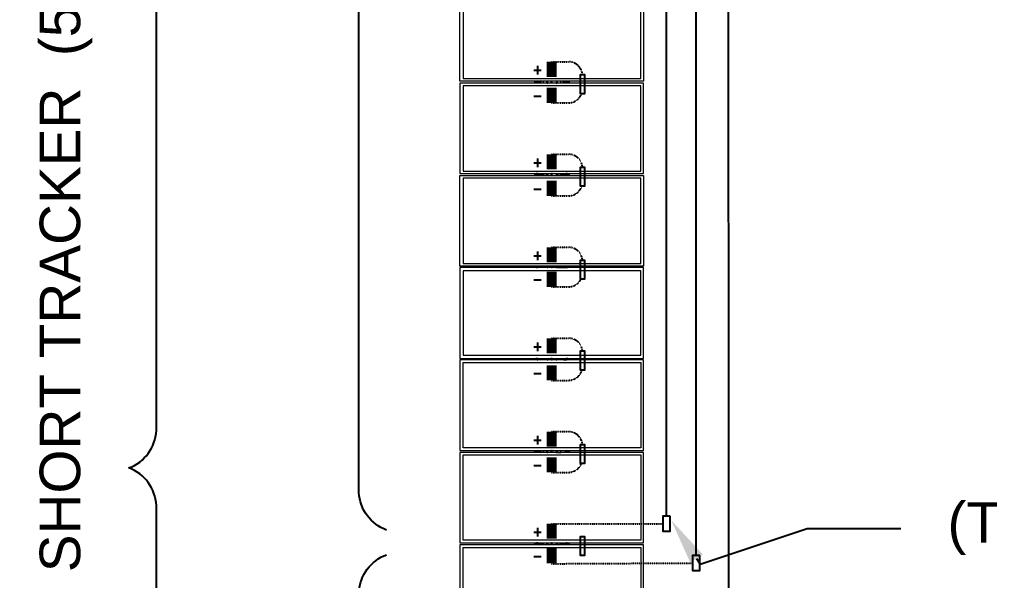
# Model space of a CAD drawing. Header units: feet. Extents: x -13743 to 68376, y -48 to 67763.
# Drawn here: x 2210.7 to 2689.2, y 65166.9 to 65443.7 of the extents above; entities that cross this region are included whole.
import ezdxf
from ezdxf import colors
from ezdxf.entities.mleader import LeaderData, LeaderLine
from ezdxf.lldxf.tags import DXFTag
from ezdxf.math import Vec2, Vec3

# ---------------------------------------------------------------- set-up
doc = ezdxf.new("R2010")
doc.units = ezdxf.units.FT
doc.header["$MEASUREMENT"] = 0
doc.linetypes.add('HIDDEN', pattern=[0.375, 0.25, -0.125])
for name, color, linetype in [('E-DC HARNESS-NEG', 170, 'DC HARNESS CABLE'), ('E-DC HARNESS-POS', 10, 'DC HARNESS CABLE'), ('E-HARN-COMP', 8, 'Continuous'), ('E-TRNK-CABL-NEG', 6, 'HIDDEN'), ('E-TRUNK-CABLE-POS', 6, 'HIDDEN'), ('G-ANNO-TEXT', 1, 'Continuous'), ('Polarity-Text', 7, 'Continuous')]:
    doc.layers.add(name, color=color, linetype=linetype)
doc.styles.add('NEI-A', font='arial.ttf')
doc.styles.get("Standard").update_dxf_attribs({"font": 'arial.ttf'})
tags = doc.linetypes.add('DC HARNESS CABLE', pattern='A,0.5,-0.2,["DH",Standard,S=0.1,R=0,X=-0.1,Y=-0.05],-0.2', length=0.9).pattern_tags.tags
tags[6] = DXFTag(74, 10)

# ---------------------------------------------------------------- blocks, each defined once
blk = doc.blocks.new('A$Cc93f9aa1')
at = {"lineweight": 5}
for points in [[(6.4847, 0.4666), (6.2547, 0.4666), (6.2547, 0), (6.4847, 0)], [(6.2614, 0.4583), (6.4781, 0.4583), (6.4781, 0.0067), (6.2614, 0.0067)], [(6.7197, 0.4666), (6.4897, 0.4666), (6.4897, 0), (6.7197, 0)], [(6.4964, 0.4583), (6.7131, 0.4583), (6.7131, 0.0067), (6.4964, 0.0067)], [(6.7247, 0), (6.9547, 0), (6.9547, 0.4666), (6.7247, 0.4666)], [(6.7314, 0.4583), (6.9481, 0.4583), (6.9481, 0.0067), (6.7314, 0.0067)], [(6.9581, 0), (7.1897, 0), (7.1897, 0.4666), (6.9581, 0.4666)], [(7.1814, 0.0067), (7.1814, 0.4583), (6.9664, 0.4583), (6.9664, 0.0067)], [(7.423, 0.4666), (7.423, 0), (7.193, 0), (7.193, 0.4666)], [(7.4164, 0.4583), (7.1997, 0.4583), (7.1997, 0.0067), (7.4164, 0.0067)], [(7.658, 0.4666), (7.428, 0.4666), (7.428, 0), (7.658, 0)], [(7.6514, 0.0067), (7.6514, 0.4583), (7.4347, 0.4583), (7.4347, 0.0067)], [(7.893, 0), (7.663, 0), (7.663, 0.4666), (7.893, 0.4666)], [(7.8863, 0.0067), (7.8863, 0.4583), (7.6697, 0.4583), (7.6697, 0.0067)], [(6.4881, 0.235), (6.4864, 0.2333), (6.4864, 0.2317), (6.4897, 0.2317), (6.4897, 0.2333), (6.4881, 0.2333)], [(6.7231, 0.235), (6.7214, 0.235), (6.7214, 0.2317), (6.7247, 0.2317), (6.7247, 0.2333), (6.7231, 0.2333)], [(6.9564, 0.235), (6.9564, 0.2333), (6.9547, 0.2333), (6.9547, 0.2317), (6.9564, 0.2317), (6.9581, 0.2317), (6.9581, 0.2333), (6.9581, 0.235)], [(7.1914, 0.235), (7.1914, 0.2333), (7.1897, 0.2333), (7.1897, 0.2317), (7.1914, 0.2317), (7.193, 0.2317), (7.193, 0.2333)], [(7.4264, 0.235), (7.4247, 0.235), (7.4247, 0.2317), (7.428, 0.2317), (7.428, 0.2333), (7.4264, 0.2333)], [(7.6614, 0.235), (7.6597, 0.235), (7.6597, 0.2317), (7.663, 0.2317), (7.663, 0.2333), (7.6614, 0.2333)]]:
    blk.add_lwpolyline(points, close=True, dxfattribs=at)
for points in [[(6.4897, 0.2767), (6.4847, 0.2767)], [(6.4847, 0.255), (6.4864, 0.255), (6.4864, 0.2633), (6.4881, 0.2733)], [(6.4881, 0.27), (6.4881, 0.2733), (6.4864, 0.2733), (6.4864, 0.27), (6.4864, 0.2683)], [(6.4881, 0.2733), (6.4881, 0.275), (6.4881, 0.2733)], [(6.7247, 0.2767), (6.7197, 0.2767)], [(6.7197, 0.2683), (6.7214, 0.27), (6.7214, 0.2733), (6.7231, 0.2733), (6.7231, 0.275), (6.7247, 0.275)], [(6.7214, 0.255), (6.7197, 0.255), (6.7197, 0.2567), (6.7214, 0.2633), (6.7231, 0.2733)], [(6.7231, 0.27), (6.7231, 0.2733), (6.7231, 0.275)], [(6.9581, 0.2767), (6.9547, 0.2767)], [(6.9564, 0.255), (6.9547, 0.255), (6.9547, 0.2567), (6.9564, 0.2633), (6.9564, 0.2733), (6.9564, 0.275), (6.9564, 0.2733), (6.9564, 0.2717), (6.9547, 0.27), (6.9547, 0.2683)], [(6.9564, 0.275), (6.9581, 0.275)], [(6.9581, 0.27), (6.9581, 0.2733)], [(7.193, 0.2767), (7.1897, 0.2767)], [(7.1914, 0.27), (7.1914, 0.2733), (7.1914, 0.275), (7.1914, 0.2733), (7.1897, 0.2717), (7.1897, 0.2683)], [(7.1914, 0.255), (7.1897, 0.255), (7.1897, 0.2633), (7.1914, 0.2733)], [(7.428, 0.2767), (7.423, 0.2767)], [(7.423, 0.255), (7.4247, 0.255), (7.4247, 0.2633), (7.4264, 0.2733)], [(7.4264, 0.27), (7.4264, 0.2733), (7.4264, 0.275), (7.4264, 0.2733), (7.4247, 0.2733), (7.4247, 0.2683)], [(7.663, 0.2767), (7.658, 0.2767)], [(7.6597, 0.255), (7.658, 0.255), (7.658, 0.2567), (7.6597, 0.2633), (7.6597, 0.2733), (7.6614, 0.2733), (7.6614, 0.275), (7.6597, 0.275), (7.6597, 0.2733), (7.6597, 0.27), (7.658, 0.2683)], [(7.6614, 0.27), (7.6614, 0.2733)], [(6.4897, 0.2467), (6.4864, 0.2467), (6.4847, 0.2467), (6.4847, 0.2517), (6.4864, 0.2533), (6.4864, 0.255)], [(6.4847, 0.2467), (6.4864, 0.2467)], [(6.7214, 0.2467), (6.7197, 0.2467), (6.7197, 0.255)], [(6.7247, 0.2467), (6.7197, 0.2467)], [(6.9564, 0.2467), (6.9547, 0.2467), (6.9547, 0.255)], [(6.9581, 0.2467), (6.9547, 0.2467)], [(7.1914, 0.2467), (7.1897, 0.2467), (7.1897, 0.255)], [(7.193, 0.2467), (7.1897, 0.2467)], [(7.428, 0.2467), (7.4247, 0.2467), (7.423, 0.2467), (7.423, 0.2533), (7.4247, 0.2533), (7.4247, 0.255)], [(7.423, 0.2467), (7.4247, 0.2467)], [(7.6597, 0.2467), (7.658, 0.2467), (7.658, 0.255)], [(7.663, 0.2467), (7.658, 0.2467)], [(6.4897, 0.245), (6.4864, 0.245), (6.4847, 0.245)], [(6.4897, 0.2433), (6.4864, 0.2433), (6.4847, 0.2433)], [(6.4864, 0.2433), (6.4864, 0.245)], [(6.7247, 0.245), (6.7197, 0.245), (6.7214, 0.245)], [(6.7197, 0.245), (6.7197, 0.2433), (6.7247, 0.2433)], [(6.9581, 0.245), (6.9547, 0.245), (6.9564, 0.245)], [(6.9547, 0.245), (6.9547, 0.2433), (6.9581, 0.2433)], [(7.193, 0.245), (7.1897, 0.245), (7.1914, 0.245)], [(7.1897, 0.245), (7.1897, 0.2433), (7.193, 0.2433)], [(7.428, 0.245), (7.4247, 0.245), (7.423, 0.245)], [(7.428, 0.2433), (7.4247, 0.2433), (7.423, 0.2433)], [(7.4247, 0.2433), (7.4247, 0.245)], [(7.663, 0.245), (7.658, 0.245), (7.6597, 0.245)], [(7.658, 0.245), (7.658, 0.2433), (7.663, 0.2433)], [(6.4897, 0.2217), (6.4864, 0.2217), (6.4847, 0.2217)], [(6.4847, 0.22), (6.4864, 0.22), (6.4897, 0.22)], [(6.4864, 0.21), (6.4864, 0.2117), (6.4847, 0.215), (6.4847, 0.2183), (6.4864, 0.2183), (6.4847, 0.2183)], [(6.4847, 0.21), (6.4864, 0.21), (6.4864, 0.2), (6.4881, 0.1933), (6.4881, 0.1917), (6.4897, 0.1917)], [(6.4864, 0.22), (6.4864, 0.2217)], [(6.4897, 0.2183), (6.4864, 0.2183)], [(6.7247, 0.2217), (6.7197, 0.2217), (6.7197, 0.22)], [(6.7247, 0.22), (6.7197, 0.22), (6.7214, 0.22)], [(6.7214, 0.2183), (6.7197, 0.2183), (6.7197, 0.21), (6.7214, 0.2), (6.7214, 0.1933), (6.7231, 0.1917), (6.7247, 0.1917)], [(6.7197, 0.2183), (6.7247, 0.2183)], [(6.9581, 0.2217), (6.9547, 0.2217), (6.9547, 0.22)], [(6.9581, 0.22), (6.9547, 0.22), (6.9564, 0.22)], [(6.9547, 0.1967), (6.9547, 0.195), (6.9564, 0.1933), (6.9564, 0.19), (6.9564, 0.1917), (6.9564, 0.2), (6.9547, 0.21), (6.9547, 0.2183), (6.9564, 0.2183)], [(6.9547, 0.2183), (6.9581, 0.2183)], [(7.193, 0.2217), (7.1897, 0.2217), (7.1897, 0.22)], [(7.193, 0.22), (7.1897, 0.22), (7.1914, 0.22)], [(7.1914, 0.2183), (7.1897, 0.2183), (7.1897, 0.21), (7.1897, 0.2), (7.1914, 0.1933), (7.1914, 0.1917), (7.193, 0.1917)], [(7.1897, 0.2183), (7.193, 0.2183)], [(7.428, 0.2217), (7.4247, 0.2217), (7.423, 0.2217)], [(7.423, 0.22), (7.428, 0.22)], [(7.4247, 0.21), (7.4247, 0.2117), (7.423, 0.2117), (7.423, 0.2183), (7.4247, 0.2183), (7.423, 0.2183)], [(7.423, 0.21), (7.4247, 0.21), (7.4247, 0.2), (7.4264, 0.1933), (7.4264, 0.1917), (7.428, 0.1917)], [(7.4247, 0.22), (7.4247, 0.2217)], [(7.428, 0.2183), (7.4247, 0.2183)], [(7.663, 0.2217), (7.658, 0.2217), (7.658, 0.22)], [(7.663, 0.22), (7.658, 0.22), (7.6597, 0.22)], [(7.6614, 0.1917), (7.6597, 0.1917), (7.6597, 0.2), (7.658, 0.21), (7.658, 0.2183), (7.6597, 0.2183)], [(7.658, 0.2183), (7.663, 0.2183)], [(6.4897, 0.1883), (6.4847, 0.1883)], [(6.4881, 0.19), (6.4881, 0.1917), (6.4864, 0.1917), (6.4864, 0.195), (6.4864, 0.1967)], [(6.4881, 0.195), (6.4881, 0.1917), (6.4881, 0.19), (6.4897, 0.19)], [(6.7197, 0.1967), (6.7214, 0.195), (6.7214, 0.1917), (6.7231, 0.1917), (6.7231, 0.19), (6.7247, 0.19)], [(6.7247, 0.1883), (6.7197, 0.1883)], [(6.7231, 0.195), (6.7231, 0.1917), (6.7231, 0.19)], [(6.9581, 0.1883), (6.9547, 0.1883)], [(6.9564, 0.1917), (6.9581, 0.1917), (6.9581, 0.195)], [(7.1897, 0.1967), (7.1897, 0.1933), (7.1914, 0.1933), (7.1914, 0.19), (7.1914, 0.1917), (7.1914, 0.195)], [(7.193, 0.1883), (7.1897, 0.1883)], [(7.1914, 0.19), (7.193, 0.19)], [(7.428, 0.1883), (7.423, 0.1883)], [(7.4247, 0.1967), (7.4247, 0.1917), (7.4264, 0.1917), (7.4264, 0.19), (7.4264, 0.1917), (7.4264, 0.195)], [(7.4264, 0.19), (7.428, 0.19)], [(7.658, 0.1967), (7.6597, 0.195), (7.6597, 0.19), (7.6614, 0.19), (7.6614, 0.1917), (7.6614, 0.195)], [(7.663, 0.1883), (7.658, 0.1883)]]:
    blk.add_lwpolyline(points, dxfattribs=at)
at = {"color": 8, "lineweight": 5, "true_color": 0x808080}
for points in [[(6.4897, 0.2767), (6.4847, 0.2767)], [(6.4847, 0.2733), (6.4864, 0.2733), (6.4864, 0.275), (6.4881, 0.275)], [(6.4881, 0.2733), (6.4881, 0.2733)], [(6.4881, 0.2733), (6.4897, 0.2583)], [(6.7247, 0.2767), (6.7197, 0.2767)], [(6.7197, 0.2733), (6.7214, 0.2733), (6.7214, 0.275), (6.7231, 0.275)], [(6.7231, 0.2733), (6.7231, 0.2733)], [(6.7231, 0.2733), (6.7247, 0.2583)], [(6.7247, 0.2717), (6.7247, 0.2717)], [(6.9581, 0.2767), (6.9547, 0.2767)], [(6.9547, 0.2733), (6.9547, 0.275), (6.9564, 0.275)], [(6.9564, 0.2733), (6.9581, 0.2583)], [(6.9581, 0.2733), (6.9581, 0.2733)], [(7.193, 0.2767), (7.1897, 0.2767)], [(7.1897, 0.2733), (7.1897, 0.275), (7.1914, 0.275)], [(7.1914, 0.2733), (7.1914, 0.2733)], [(7.1914, 0.2733), (7.193, 0.2583)], [(7.428, 0.2767), (7.423, 0.2767)], [(7.423, 0.2733), (7.4247, 0.2733), (7.4247, 0.275), (7.4264, 0.275)], [(7.4264, 0.2733), (7.4264, 0.2733)], [(7.4264, 0.2733), (7.428, 0.2583)], [(7.663, 0.2767), (7.658, 0.2767)], [(7.658, 0.2733), (7.6597, 0.2733), (7.6597, 0.275)], [(7.6614, 0.2733), (7.6614, 0.2733)], [(7.6614, 0.2733), (7.663, 0.2583)], [(6.4847, 0.27), (6.4864, 0.27), (6.4864, 0.2683), (6.4847, 0.2617)], [(6.4847, 0.2667), (6.4864, 0.2683), (6.4847, 0.2683)], [(6.4897, 0.255), (6.4864, 0.255)], [(6.4897, 0.2683), (6.4897, 0.27)], [(6.7197, 0.27), (6.7214, 0.27), (6.7214, 0.2683), (6.7197, 0.2617)], [(6.7197, 0.2667), (6.7197, 0.2683), (6.7214, 0.2683)], [(6.7247, 0.255), (6.7197, 0.255)], [(6.7247, 0.2683), (6.7231, 0.27), (6.7247, 0.27)], [(6.9547, 0.2617), (6.9547, 0.27), (6.9564, 0.27)], [(6.9547, 0.2667), (6.9547, 0.2683), (6.9564, 0.2683)], [(6.9581, 0.255), (6.9547, 0.255)], [(6.9581, 0.2683), (6.9581, 0.27)], [(7.1897, 0.2617), (7.1897, 0.27), (7.1914, 0.27)], [(7.1897, 0.2667), (7.1897, 0.2683), (7.1914, 0.2683)], [(7.193, 0.255), (7.1897, 0.255)], [(7.193, 0.2683), (7.193, 0.27)], [(7.423, 0.27), (7.4247, 0.27), (7.4247, 0.2683), (7.423, 0.2617)], [(7.423, 0.2683), (7.4247, 0.2683), (7.423, 0.2667)], [(7.428, 0.255), (7.4247, 0.255)], [(7.428, 0.2683), (7.428, 0.27)], [(7.658, 0.27), (7.6597, 0.27), (7.6597, 0.2683), (7.658, 0.2617)], [(7.658, 0.2667), (7.658, 0.2683)], [(7.663, 0.255), (7.658, 0.255)], [(7.663, 0.2683), (7.6614, 0.27)], [(6.4847, 0.195), (6.4864, 0.195), (6.4864, 0.1967), (6.4847, 0.2033)], [(6.4847, 0.1967), (6.4864, 0.1967), (6.4847, 0.1983)], [(6.4864, 0.21), (6.4897, 0.21)], [(6.4897, 0.2067), (6.4881, 0.1917)], [(6.7197, 0.21), (6.7247, 0.21)], [(6.7197, 0.195), (6.7214, 0.195), (6.7214, 0.1967), (6.7197, 0.2033)], [(6.7214, 0.1967), (6.7197, 0.1967), (6.7197, 0.1983)], [(6.7247, 0.2067), (6.7231, 0.1917)], [(6.9547, 0.21), (6.9581, 0.21)], [(6.9547, 0.2033), (6.9547, 0.195), (6.9564, 0.195)], [(6.9564, 0.1967), (6.9547, 0.1967), (6.9547, 0.1983)], [(6.9581, 0.2067), (6.9564, 0.1917)], [(7.1897, 0.21), (7.193, 0.21)], [(7.1897, 0.2033), (7.1897, 0.195), (7.1914, 0.195)], [(7.1897, 0.1967), (7.1897, 0.1983)], [(7.193, 0.2067), (7.1914, 0.1917)], [(7.423, 0.195), (7.4247, 0.195), (7.4247, 0.1967), (7.423, 0.2033)], [(7.423, 0.1967), (7.4247, 0.1967), (7.423, 0.1983)], [(7.4247, 0.21), (7.428, 0.21)], [(7.428, 0.2067), (7.4264, 0.1917)], [(7.658, 0.21), (7.663, 0.21)], [(7.658, 0.195), (7.6597, 0.195), (7.6597, 0.1967), (7.658, 0.2033)], [(7.6597, 0.1967), (7.658, 0.1967), (7.658, 0.1983)], [(7.663, 0.2067), (7.6614, 0.1917)], [(6.4881, 0.19), (6.4864, 0.19), (6.4864, 0.1917), (6.4847, 0.1917)], [(6.4897, 0.1883), (6.4847, 0.1883)], [(6.4881, 0.1917), (6.4881, 0.1917)], [(6.4897, 0.1967), (6.4897, 0.195), (6.4914, 0.195)], [(6.7231, 0.19), (6.7214, 0.19), (6.7214, 0.1917), (6.7197, 0.1917)], [(6.7247, 0.1883), (6.7197, 0.1883)], [(6.7247, 0.195), (6.7231, 0.195), (6.7247, 0.1967)], [(6.7231, 0.195), (6.7231, 0.195)], [(6.7231, 0.1917), (6.7231, 0.1917)], [(6.9564, 0.19), (6.9547, 0.1917)], [(6.9581, 0.1883), (6.9547, 0.1883)], [(6.9581, 0.1967), (6.9581, 0.195), (6.9597, 0.195)], [(6.9581, 0.1917), (6.9581, 0.1917)], [(7.1914, 0.19), (7.1897, 0.19), (7.1897, 0.1917)], [(7.193, 0.1883), (7.1897, 0.1883)], [(7.1914, 0.1917), (7.1914, 0.1917)], [(7.193, 0.1967), (7.193, 0.195), (7.1947, 0.195)], [(7.4264, 0.19), (7.4247, 0.19), (7.4247, 0.1917), (7.423, 0.1917)], [(7.428, 0.1883), (7.423, 0.1883)], [(7.4264, 0.1917), (7.4264, 0.1917)], [(7.428, 0.1967), (7.428, 0.195), (7.4297, 0.195)], [(7.6597, 0.19), (7.6597, 0.1917), (7.658, 0.1917)], [(7.663, 0.1883), (7.658, 0.1883)], [(7.6614, 0.195), (7.663, 0.1967)], [(7.6614, 0.195), (7.663, 0.195), (7.6614, 0.195)], [(7.6614, 0.1917), (7.6614, 0.1917)]]:
    blk.add_lwpolyline(points, dxfattribs=at)
for points in [[(6.4914, 0.27), (6.4897, 0.27)], [(6.9597, 0.27), (6.9581, 0.27)], [(7.1947, 0.27), (7.193, 0.27)], [(7.4297, 0.27), (7.428, 0.27)], [(7.663, 0.27), (7.6614, 0.27)]]:
    blk.add_lwpolyline(points, close=True, dxfattribs=at)

msp = doc.modelspace()

# ---------------------------------------------------------------- linework, layer by layer
at = {"layer": 'E-DC HARNESS-NEG', "ltscale": 0.5}
msp.add_lwpolyline([(2544.52, 65179.47), (2544.57, 65830.24)], dxfattribs=at)
at = {"layer": 'E-DC HARNESS-POS', "ltscale": 0.5}
for points in [[(2529.93, 65198.74), (2529.93, 65813.38), (2557.54, 65813.38)], [(2560.84, 63943.16), (2560.49, 65810.43)]]:
    msp.add_lwpolyline(points, dxfattribs=at)
at = {"layer": 'E-HARN-COMP', "const_width": 5}
for points in [[(2473.2, 65415.37), (2473.2, 65422.83)], [(2473.2, 65402.51), (2473.2, 65409.97)], [(2473.2, 65369.76), (2473.2, 65377.21)], [(2473.2, 65356.65), (2473.2, 65364.1)], [(2473.2, 65323.89), (2473.2, 65331.34)], [(2473.2, 65311.79), (2473.2, 65319.25)], [(2473.2, 65279.03), (2473.2, 65286.49)], [(2473.2, 65265.69), (2473.2, 65273.15)], [(2473.2, 65232.93), (2473.2, 65240.39)], [(2473.2, 65220.31), (2473.2, 65227.77)], [(2473.2, 65187.56), (2473.2, 65195.01)], [(2473.2, 65175.37), (2473.2, 65182.82)]]:
    msp.add_lwpolyline(points, dxfattribs=at)
at = {"layer": 'E-HARN-COMP'}
for points in [[(2489.61, 65411.79), (2489.61, 65416.36), (2487.28, 65416.36), (2487.28, 65411.79)], [(2487.28, 65411.79), (2487.28, 65407.23), (2489.61, 65407.23), (2489.61, 65411.79)], [(2489.61, 65366.17), (2489.61, 65370.74), (2487.28, 65370.74), (2487.28, 65366.17)], [(2487.28, 65366.17), (2487.28, 65361.61), (2489.61, 65361.61), (2489.61, 65366.17)], [(2489.61, 65320.31), (2489.61, 65324.87), (2487.28, 65324.87), (2487.28, 65320.31)], [(2487.28, 65320.31), (2487.28, 65315.74), (2489.61, 65315.74), (2489.61, 65320.31)], [(2489.61, 65275.45), (2489.61, 65280.01), (2487.28, 65280.01), (2487.28, 65275.45)], [(2487.28, 65275.45), (2487.28, 65270.89), (2489.61, 65270.89), (2489.61, 65275.45)], [(2489.61, 65229.35), (2489.61, 65233.91), (2487.28, 65233.91), (2487.28, 65229.35)], [(2487.28, 65229.35), (2487.28, 65224.79), (2489.61, 65224.79), (2489.61, 65229.35)], [(2489.61, 65183.97), (2489.61, 65188.54), (2487.28, 65188.54), (2487.28, 65183.97)], [(2487.28, 65183.97), (2487.28, 65179.41), (2489.61, 65179.41), (2489.61, 65183.97)]]:
    msp.add_lwpolyline(points, dxfattribs=at)
for points in [[(2531.7, 65198.74), (2528.09, 65198.74), (2528.09, 65191.28), (2531.7, 65191.28)], [(2546.33, 65179.33), (2542.71, 65179.33), (2542.71, 65171.88), (2546.33, 65171.88)]]:
    msp.add_lwpolyline(points, close=True, dxfattribs=at)
at = {"layer": 'E-TRNK-CABL-NEG', "ltscale": 0.1}
for points in [[(2473.2, 65402.51), (2481.44, 65402.51, 0.319123), (2488.07, 65407.23, 0.319123)], [(2473.2, 65356.65), (2481.44, 65356.65, 0.329497), (2488.15, 65361.61, 0.329497)], [(2473.2, 65311.79), (2481.44, 65311.79, 0.286977), (2487.75, 65315.74, 0.286977)], [(2473.2, 65265.69), (2481.44, 65265.69, 0.338726), (2488.22, 65270.88, 0.338726)], [(2473.2, 65220.31), (2481.44, 65220.31, 0.30904), (2487.98, 65224.79, 0.30904)]]:
    msp.add_lwpolyline(points, format="xyb", dxfattribs=at)
msp.add_lwpolyline([(2473.2, 65175.25), (2542.71, 65175.61)], dxfattribs=at)
at = {"layer": 'E-TRUNK-CABLE-POS', "ltscale": 0.1}
for points in [[(2473.2, 65422.83), (2481.44, 65422.83, -0.391396), (2488.44, 65416.36, -0.391396)], [(2473.2, 65377.21), (2481.44, 65377.21, -0.391396), (2488.44, 65370.74, -0.391396)], [(2473.2, 65331.34), (2481.44, 65331.34, -0.391396), (2488.44, 65324.87, -0.391396)], [(2473.2, 65286.49), (2481.44, 65286.49, -0.391396), (2488.44, 65280.01, -0.391396)], [(2473.2, 65240.39), (2481.44, 65240.39, -0.391396), (2488.44, 65233.91, -0.391396)]]:
    msp.add_lwpolyline(points, format="xyb", dxfattribs=at)
msp.add_lwpolyline([(2473.2, 65195.01), (2528.09, 65195.01)], dxfattribs=at)
at = {"layer": 'G-ANNO-TEXT', "flags": 128}
for points in [[(2291.93, 63926.68, -0.346723), (2278.28, 63956.73), (2278.28, 65203.97, 0.298343), (2264.64, 65222.47, 0.298343), (2278.28, 65240.98), (2278.28, 66483.25, -0.429188), (2291.93, 66500.69)], [(2391.79, 65191.8, -0.298343), (2378.15, 65210.31), (2378.15, 65829.14, 0.298343), (2364.5, 65847.64, 0.298343), (2378.15, 65866.15), (2378.15, 66481.85)], [(2391.79, 63923.32, -0.35318), (2378.15, 63947.5), (2378.15, 64492.46, 0.298343), (2364.5, 64510.97, 0.298343), (2378.15, 64529.48), (2378.15, 65161.21, -0.298343), (2391.79, 65179.71)]]:
    msp.add_lwpolyline(points, format="xyb", dxfattribs=at)
at = {"layer": 'Polarity-Text'}
for p, q in [((2464.35, 65418.64), (2467.97, 65418.64)), ((2466.16, 65420.77), (2466.16, 65416.5)), ((2464.42, 65405.91), (2468.04, 65405.91)), ((2466.16, 65375.15), (2466.16, 65370.88)), ((2464.35, 65373.02), (2467.97, 65373.02)), ((2464.42, 65360.04), (2468.04, 65360.04)), ((2464.35, 65327.15), (2467.97, 65327.15)), ((2466.16, 65329.29), (2466.16, 65325.01)), ((2464.42, 65315.19), (2468.04, 65315.19)), ((2466.16, 65284.43), (2466.16, 65280.16)), ((2464.35, 65282.29), (2467.97, 65282.29)), ((2464.42, 65269.09), (2468.04, 65269.09)), ((2464.35, 65236.19), (2467.97, 65236.19)), ((2466.16, 65238.33), (2466.16, 65234.06)), ((2464.42, 65223.71), (2468.04, 65223.71)), ((2464.35, 65190.82), (2467.97, 65190.82)), ((2466.16, 65192.96), (2466.16, 65188.68)), ((2464.42, 65178.76), (2468.04, 65178.76))]:
    msp.add_line(p, q, dxfattribs=at)

# ---------------------------------------------------------------- block references
at = {"xscale": 194.04614304, "yscale": 194.04614304, "zscale": 194.04614304, "rotation": 90.00000000000001}
msp.add_blockref('A$Cc93f9aa1', (2518.46, 63926.26), dxfattribs=at)

# ---------------------------------------------------------------- texts
at = {"layer": 'G-ANNO-TEXT', "insert": (2220.67, 65621.2), "char_height": 20, "width": 845.316, "attachment_point": 3, "rotation": 90, "style": 'NEI-A', "bg_fill": 3, "box_fill_scale": 1.5, "bg_fill_color": 256, "bg_fill_transparency": 0}
msp.add_mtext('NEXTRACKER (580W) - SHORT TRACKER  (52 MODULES)', dxfattribs=at)

# ---------------------------------------------------------------- next in the draw order: leaders
at = {"layer": 'G-ANNO-TEXT'}
ml = msp.add_multileader_mtext('Standard', dxfattribs=at)
ml.set_content('(TYP.) BLA HARNESS CONNECTORS', color=256, style='NEI-A')
ml.set_leader_properties()
ml.build(insert=Vec2(0, 0))
ml.multileader.update_dxf_attribs({"dogleg_length": 0.36, "arrow_head_size": 22.51})
ctx = ml.context
ctx.base_point, ctx.char_height, ctx.arrow_head_size, ctx.landing_gap_size, ctx.plane_origin = Vec3(2645.41, 65192.63, -22.9), 20, 22.51, 23.05, Vec3(8995.78, 59206.63, -22.9)
notes = []
notes.append((ctx, [(0, (1, 1, 0), (2599.31, 65192.63, -22.9), (1, 0), 46.1, [(0, [(2532.26, 65196.61, -22.9), (2546.5, 65175.04, -22.9)], 0, [])])]))
ctx.mtext.insert, ctx.mtext.width, ctx.mtext.flow_direction = Vec3(2668.46, 65205.57, -22.9), 489.3132, 5
ctx.mtext.has_bg_fill, ctx.mtext.bg_color, ctx.mtext.bg_scale_factor, ctx.mtext.bg_transparency, ctx.mtext.use_window_bg_color = 1, -1073741824, 1.5, 0, 1
for ctx, leaders in notes:
    for number, flags, end, landing, length, lines in leaders:
        leader = LeaderData()
        leader.index, (leader.has_last_leader_line, leader.has_dogleg_vector, leader.attachment_direction) = number, flags
        leader.last_leader_point, leader.dogleg_vector, leader.dogleg_length = Vec3(end), Vec3(landing), length
        for number, points, colour, breaks in lines:
            line = LeaderLine()
            line.index, line.vertices, line.color, line.breaks = number, Vec3.list(points), colors.encode_raw_color(colour), breaks
            leader.lines.append(line)
        ctx.leaders.append(leader)

doc.saveas('drawing.dxf')
